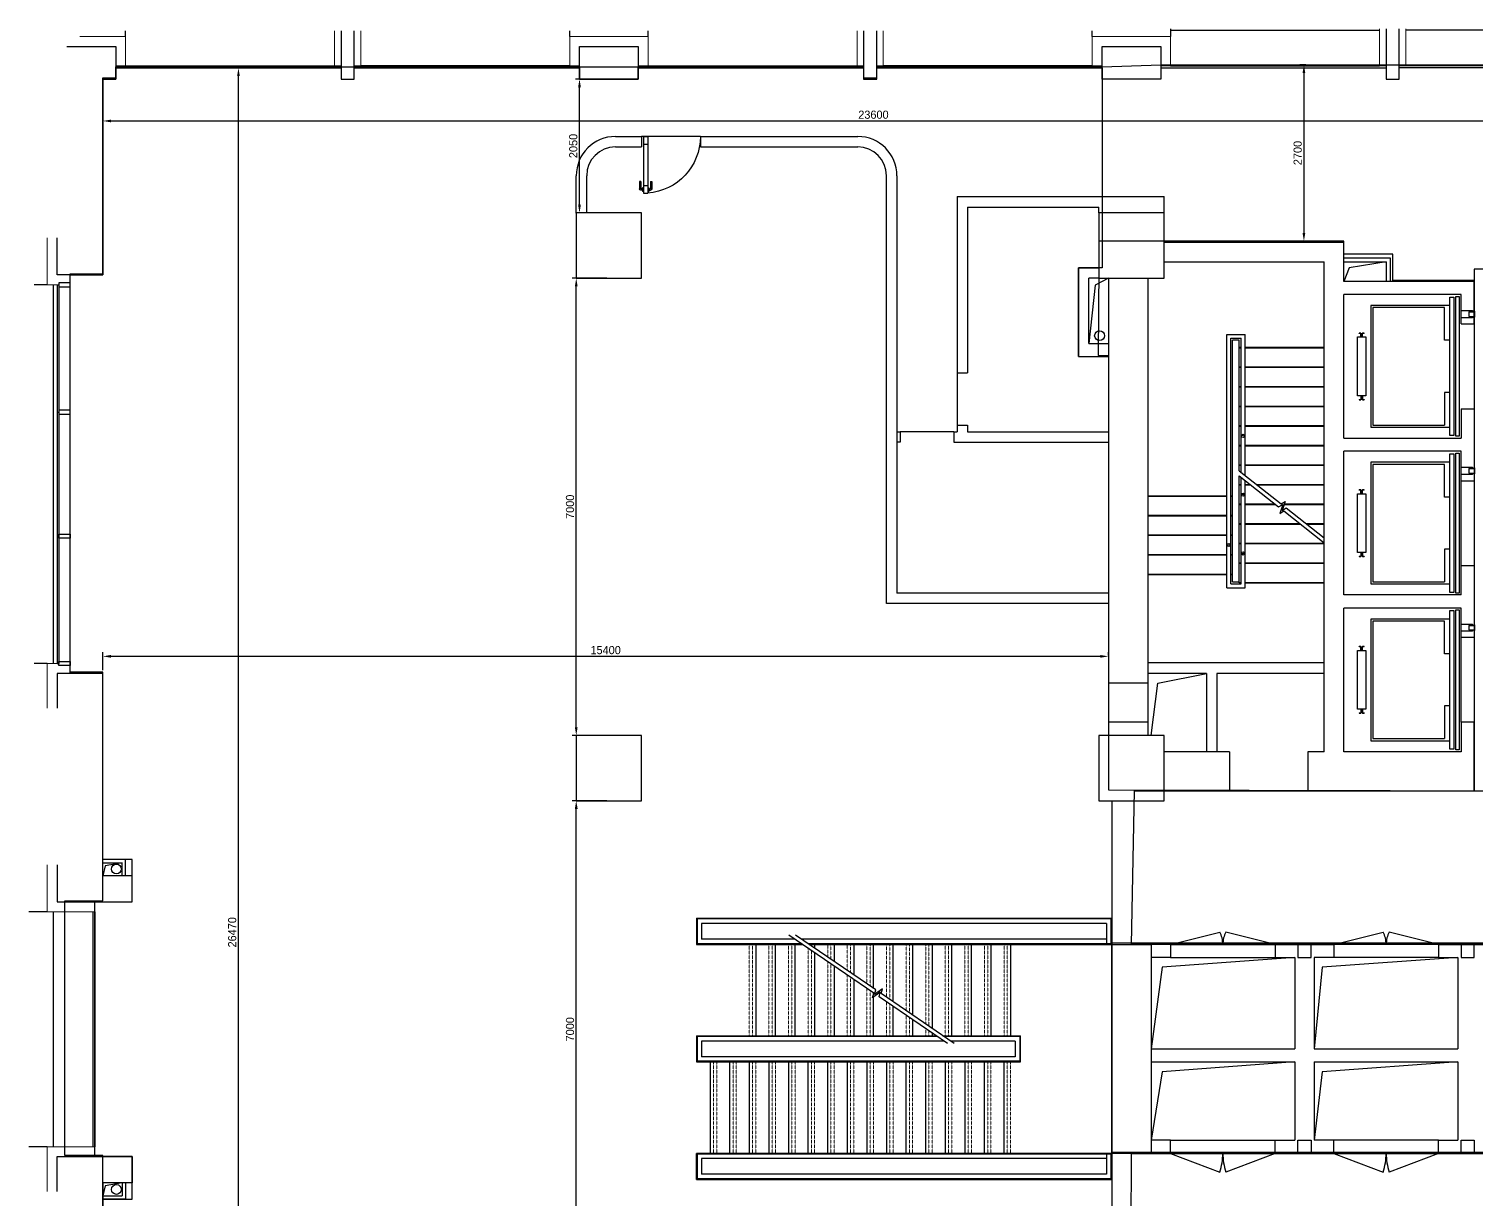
# Model space of a CAD drawing. Header units: millimetres. Extents: x 1342735 to 1378615, y 118976 to 154177.
# Drawn here: x 1342735 to 1364892, y 136260 to 154177 of the extents above; entities that cross this region are included whole.
import ezdxf

# ---------------------------------------------------------------- set-up
doc = ezdxf.new("R2010")
doc.units = ezdxf.units.MM
doc.linetypes.add('HIDDEN2', pattern=[4.7625, 3.175, -1.5875])
for name, color, linetype in [('Baca', 7, 'Continuous'), ('Divar-esas', 7, 'Continuous'), ('Divar-komek', 7, 'Continuous'), ('Kafel', 7, 'Continuous'), ('Lift', 7, 'Continuous'), ('livnestok', 7, 'Continuous'), ('Meheccer', 7, 'Continuous'), ('metal', 7, 'Continuous'), ('OFFICE_BOUNDARY', 3, 'Continuous'), ('Pencere', 7, 'Continuous'), ('Pillekan', 7, 'Continuous'), ('plita 2', 7, 'Continuous'), ('Qapi', 7, 'Continuous'), ('sutun1', 7, 'Continuous'), ('Tavan', 7, 'Continuous')]:
    doc.layers.add(name, color=color, linetype=linetype)
doc.layers.add('Beton', color=85, linetype='Continuous', lineweight=5)
doc.layers.add('obl. keramogranit', color=138, linetype='Continuous', lineweight=18, true_color=0x005252)

msp = doc.modelspace()

# ---------------------------------------------------------------- linework, layer by layer
at = {"color": 18, "lineweight": -3, "true_color": 0x000000}
for p, q in [((1344065, 153427), (1344065, 153597)), ((1344065, 153597), (1347515, 153597)), ((1347515, 153597), (1347515, 153597)), ((1347515, 153597), (1347715, 153597)), ((1347715, 153597), (1347715, 153597)), ((1347715, 153597), (1351165, 153597)), ((1351165, 153597), (1352065, 153597)), ((1352065, 153597), (1355515, 153597)), ((1355515, 153597), (1355515, 153427)), ((1355715, 153427), (1355715, 153597)), ((1355715, 153597), (1359165, 153597)), ((1359165, 153597), (1360065, 153627)), ((1360065, 153627), (1363515, 153627)), ((1363515, 153627), (1363515, 153627)), ((1363515, 153627), (1363715, 153627)), ((1363715, 153627), (1363715, 153627)), ((1363715, 153627), (1367165, 153627)), ((1343865, 150427), (1343865, 153427)), ((1343865, 153427), (1344065, 153427)), ((1355515, 153427), (1355715, 153427)), ((1360117, 150927), (1359115, 150927)), ((1359115, 150927), (1359115, 150537)), ((1362865, 150927), (1360117, 150927)), ((1362865, 150727), (1362865, 150927)), ((1363615, 150727), (1362865, 150727)), ((1363615, 150327), (1363615, 150727)), ((1359115, 150537), (1359107, 149177)), ((1367115, 150497), (1364865, 150497)), ((1364865, 150497), (1364865, 150327)), ((1343365, 144327), (1343365, 150427)), ((1343365, 150427), (1343865, 150427)), ((1364865, 150327), (1363615, 150327)), ((1359107, 149177), (1359265, 149177)), ((1359265, 149177), (1359265, 142527)), ((1343865, 144327), (1343365, 144327)), ((1343865, 141477), (1343865, 144327)), ((1359265, 142527), (1367890, 142507)), ((1343865, 140827), (1343865, 141477)), ((1343285, 136927), (1343285, 140827)), ((1343285, 140827), (1343865, 140827)), ((1343869, 136927), (1343285, 136927)), ((1343865, 136277), (1343869, 136927)), ((1343865, 133427), (1343865, 136277))]:
    msp.add_line(p, q, dxfattribs=at)
at = {"color": 0, "lineweight": -2, "transparency": 16777216}
for p, q in [((1345446, 153580), (1346006, 153580)), ((1362285, 153627), (1362193, 153627)), ((1345943, 127235), (1345943, 153455)), ((1351584, 153410), (1351103, 153410)), ((1362256, 153502), (1362256, 151052)), ((1351165, 151485), (1351165, 153285)), ((1343865, 152828), (1343865, 152705)), ((1343990, 152768), (1367340, 152768)), ((1351545, 151360), (1351103, 151360)), ((1362285, 150927), (1362193, 150927)), ((1351584, 150360), (1351053, 150360)), ((1351115, 143485), (1351115, 150235)), ((1343865, 144358), (1343865, 144632)), ((1359140, 144570), (1343990, 144570)), ((1359265, 144583), (1359265, 144632)), ((1351584, 143360), (1351053, 143360)), ((1351584, 142360), (1351053, 142360)), ((1351115, 135485), (1351115, 142235))]:
    msp.add_line(p, q, dxfattribs=at)
for p, q in [((1363126, 149520), (1363100, 149520)), ((1363100, 149516), (1363100, 149520)), ((1363122, 149516), (1363100, 149516)), ((1363126, 149464), (1363126, 149512)), ((1363130, 149468), (1363130, 149516)), ((1363150, 149460), (1363130, 149460)), ((1363146, 149464), (1363134, 149464)), ((1363150, 149468), (1363150, 149516)), ((1363180, 149520), (1363154, 149520)), ((1363154, 149464), (1363154, 149512)), ((1363180, 149516), (1363158, 149516)), ((1363180, 149516), (1363180, 149520)), ((1363100, 148504), (1363100, 148500)), ((1363100, 148504), (1363122, 148504)), ((1363100, 148500), (1363126, 148500)), ((1363126, 148556), (1363126, 148508)), ((1363130, 148560), (1363150, 148560)), ((1363130, 148552), (1363130, 148504)), ((1363134, 148556), (1363146, 148556)), ((1363150, 148552), (1363150, 148504)), ((1363154, 148556), (1363154, 148508)), ((1363154, 148500), (1363180, 148500)), ((1363158, 148504), (1363180, 148504)), ((1363180, 148504), (1363180, 148500)), ((1363126, 147120), (1363100, 147120)), ((1363100, 147116), (1363100, 147120)), ((1363180, 147120), (1363154, 147120)), ((1363180, 147116), (1363180, 147120)), ((1363122, 147116), (1363100, 147116)), ((1363126, 147064), (1363126, 147112)), ((1363130, 147068), (1363130, 147116)), ((1363150, 147060), (1363130, 147060)), ((1363146, 147064), (1363134, 147064)), ((1363150, 147068), (1363150, 147116)), ((1363154, 147064), (1363154, 147112)), ((1363180, 147116), (1363158, 147116)), ((1363100, 146104), (1363100, 146100)), ((1363100, 146104), (1363122, 146104)), ((1363100, 146100), (1363126, 146100)), ((1363126, 146156), (1363126, 146108)), ((1363130, 146160), (1363150, 146160)), ((1363130, 146152), (1363130, 146104)), ((1363134, 146156), (1363146, 146156)), ((1363150, 146152), (1363150, 146104)), ((1363154, 146156), (1363154, 146108)), ((1363154, 146100), (1363180, 146100)), ((1363158, 146104), (1363180, 146104)), ((1363180, 146104), (1363180, 146100)), ((1363126, 144720), (1363100, 144720)), ((1363100, 144716), (1363100, 144720)), ((1363122, 144716), (1363100, 144716)), ((1363126, 144664), (1363126, 144712)), ((1363130, 144668), (1363130, 144716)), ((1363150, 144668), (1363150, 144716)), ((1363180, 144720), (1363154, 144720)), ((1363154, 144664), (1363154, 144712)), ((1363180, 144716), (1363158, 144716)), ((1363180, 144716), (1363180, 144720)), ((1363150, 144660), (1363130, 144660)), ((1363146, 144664), (1363134, 144664)), ((1363100, 143704), (1363100, 143700)), ((1363100, 143704), (1363122, 143704)), ((1363100, 143700), (1363126, 143700)), ((1363126, 143756), (1363126, 143708)), ((1363130, 143760), (1363150, 143760)), ((1363130, 143752), (1363130, 143704)), ((1363134, 143756), (1363146, 143756)), ((1363150, 143752), (1363150, 143704)), ((1363154, 143756), (1363154, 143708)), ((1363154, 143700), (1363180, 143700)), ((1363158, 143704), (1363180, 143704)), ((1363180, 143704), (1363180, 143700))]:
    msp.add_line(p, q)
at = {"lineweight": -3}
msp.add_lwpolyline([(1359315, 136977), (1366215, 136977), (1366215, 140177), (1359315, 140177)], close=True, dxfattribs=at)
at = {"extrusion": (0, 0, -1)}
for centre, start, end in [((-1363122, 149512), 90, 180), ((-1363126, 149516), 90, 180), ((-1363130, 149464), -90, 0), ((-1363134, 149468), -90, 0), ((-1363146, 149468), 180, -90), ((-1363154, 149516), 0, 90), ((-1363150, 149464), 180, -90), ((-1363158, 149512), 0, 90), ((-1363122, 148508), 180, -90), ((-1363130, 148556), 0, 90), ((-1363126, 148504), 180, -90), ((-1363134, 148552), 0, 90), ((-1363146, 148552), 90, 180), ((-1363150, 148556), 90, 180), ((-1363154, 148504), -90, 0), ((-1363158, 148508), -90, 0), ((-1363126, 147116), 90, 180), ((-1363154, 147116), 0, 90), ((-1363122, 147112), 90, 180), ((-1363130, 147064), -90, 0), ((-1363134, 147068), -90, 0), ((-1363146, 147068), 180, -90), ((-1363150, 147064), 180, -90), ((-1363158, 147112), 0, 90), ((-1363122, 146108), 180, -90), ((-1363130, 146156), 0, 90), ((-1363126, 146104), 180, -90), ((-1363134, 146152), 0, 90), ((-1363146, 146152), 90, 180), ((-1363150, 146156), 90, 180), ((-1363154, 146104), -90, 0), ((-1363158, 146108), -90, 0), ((-1363122, 144712), 90, 180), ((-1363126, 144716), 90, 180), ((-1363154, 144716), 0, 90), ((-1363158, 144712), 0, 90), ((-1363130, 144664), -90, 0), ((-1363134, 144668), -90, 0), ((-1363146, 144668), 180, -90), ((-1363150, 144664), 180, -90), ((-1363122, 143708), 180, -90), ((-1363130, 143756), 0, 90), ((-1363126, 143704), 180, -90), ((-1363134, 143752), 0, 90), ((-1363146, 143752), 90, 180), ((-1363150, 143756), 90, 180), ((-1363154, 143704), -90, 0), ((-1363158, 143708), -90, 0)]:
    msp.add_arc(centre, 4, start, end, dxfattribs=at)
at = {"color": 0, "transparency": 16777216}
for points in [[(1345922, 153455), (1345964, 153455), (1345943, 153580)], [(1362235, 153502), (1362277, 153502), (1362256, 153627)], [(1351144, 153285), (1351186, 153285), (1351165, 153410)], [(1343990, 152788), (1343990, 152747), (1343865, 152768)], [(1351144, 151485), (1351186, 151485), (1351165, 151360)], [(1362235, 151052), (1362277, 151052), (1362256, 150927)], [(1351094, 150235), (1351136, 150235), (1351115, 150360)], [(1343990, 144591), (1343990, 144549), (1343865, 144570)], [(1359140, 144591), (1359140, 144549), (1359265, 144570)], [(1351094, 143485), (1351136, 143485), (1351115, 143360)], [(1351094, 142235), (1351136, 142235), (1351115, 142360)]]:
    msp.add_solid(points, dxfattribs=at)
at = {"layer": 'Baca'}
for p, q in [((1360022, 144157), (1360765, 144310)), ((1359915, 143360), (1360022, 144157))]:
    msp.add_line(p, q, dxfattribs=at)
for points in [[(1363515, 150610), (1362950, 150519), (1362865, 150310)], [(1359265, 150360), (1359062, 150254), (1358965, 149360)], [(1344165, 141410), (1343900, 141363), (1343865, 141210)], [(1362115, 139960), (1360086, 139810), (1359915, 138560)], [(1364615, 139960), (1362536, 139810), (1362415, 138560)], [(1362115, 138360), (1360086, 138210), (1359915, 137160)], [(1364615, 138360), (1362536, 138210), (1362415, 137160)], [(1344165, 136510), (1343900, 136463), (1343865, 136310)]]:
    msp.add_lwpolyline(points, dxfattribs=at)
at = {"layer": 'Beton', "linetype": 'HIDDEN2'}
for p, q in [((1353765, 138760), (1353765, 140160)), ((1353815, 138760), (1353815, 140160)), ((1354065, 138760), (1354065, 140160)), ((1354115, 138760), (1354115, 140160)), ((1354365, 138760), (1354365, 140160)), ((1354415, 138760), (1354415, 140160)), ((1354665, 138760), (1354665, 140101)), ((1354715, 140137), (1354715, 140160)), ((1354715, 138760), (1354715, 140066)), ((1354965, 139966), (1354965, 140160)), ((1355015, 139931), (1355015, 140160)), ((1355265, 139761), (1355265, 140160)), ((1355315, 139726), (1355315, 140160)), ((1355565, 139555), (1355565, 140160)), ((1355615, 139521), (1355615, 140160)), ((1355865, 139350), (1355865, 140160)), ((1355915, 139316), (1355915, 140160)), ((1356165, 139145), (1356165, 140160)), ((1356215, 139111), (1356215, 140160)), ((1356465, 138940), (1356465, 140160)), ((1356515, 138906), (1356515, 140160)), ((1356765, 138760), (1356765, 140160)), ((1356815, 138760), (1356815, 140160)), ((1357065, 138760), (1357065, 140160)), ((1357115, 138760), (1357115, 140160)), ((1357365, 138760), (1357365, 140160)), ((1357415, 138760), (1357415, 140160)), ((1357665, 138760), (1357665, 140160)), ((1357715, 138760), (1357715, 140160)), ((1354965, 138760), (1354965, 139895)), ((1355015, 138760), (1355015, 139861)), ((1355265, 138760), (1355265, 139690)), ((1355315, 138760), (1355315, 139656)), ((1355565, 138760), (1355565, 139485)), ((1355615, 138760), (1355615, 139451)), ((1355865, 138760), (1355865, 139280)), ((1355915, 138760), (1355915, 139246)), ((1356165, 138760), (1356165, 139075)), ((1356215, 138760), (1356215, 139041)), ((1356465, 138760), (1356465, 138870)), ((1356515, 138760), (1356515, 138836)), ((1353215, 138360), (1353215, 136960)), ((1353265, 138360), (1353265, 136960)), ((1353515, 138360), (1353515, 136960)), ((1353565, 138360), (1353565, 136960)), ((1353815, 138360), (1353815, 136960)), ((1353865, 138360), (1353865, 136960)), ((1354115, 138360), (1354115, 136960)), ((1354165, 138360), (1354165, 136960)), ((1354415, 138360), (1354415, 136960)), ((1354465, 138360), (1354465, 136960)), ((1354715, 138360), (1354715, 136960)), ((1354765, 138360), (1354765, 136960)), ((1355015, 138360), (1355015, 136960)), ((1355065, 138360), (1355065, 136960)), ((1355315, 138360), (1355315, 136960)), ((1355365, 138360), (1355365, 136960)), ((1355615, 138360), (1355615, 136960)), ((1355665, 138360), (1355665, 136960)), ((1355915, 138360), (1355915, 136960)), ((1355965, 138360), (1355965, 136960)), ((1356215, 138360), (1356215, 136960)), ((1356265, 138360), (1356265, 136960)), ((1356515, 138360), (1356515, 136960)), ((1356565, 138360), (1356565, 136960)), ((1356815, 138360), (1356815, 136960)), ((1356865, 138360), (1356865, 136960)), ((1357115, 138360), (1357115, 136960)), ((1357165, 138360), (1357165, 136960)), ((1357415, 138360), (1357415, 136960)), ((1357465, 138360), (1357465, 136960)), ((1357715, 138360), (1357715, 136960)), ((1357765, 138360), (1357765, 136960))]:
    msp.add_line(p, q, dxfattribs=at)
at = {"layer": 'Divar-esas'}
for p, q in [((1351715, 152530), (1352115, 152530)), ((1353015, 152530), (1355425, 152530)), ((1351115, 151360), (1351115, 151930)), ((1356025, 151930), (1356025, 145540)), ((1356945, 151610), (1360115, 151610)), ((1360115, 151360), (1360115, 151610)), ((1357105, 151450), (1359115, 151450)), ((1359115, 151360), (1359115, 151450)), ((1358805, 149160), (1358805, 150520)), ((1358805, 150520), (1359115, 150520)), ((1358805, 149160), (1359265, 149160)), ((1359265, 145380), (1355865, 145380)), ((1359265, 145540), (1356025, 145540)), ((1362565, 144470), (1359865, 144470)), ((1360765, 144310), (1359865, 144310)), ((1360765, 144310), (1360765, 143110)), ((1360925, 144310), (1360925, 143110)), ((1362565, 144310), (1360925, 144310)), ((1360215, 140160), (1359915, 140160)), ((1360215, 140160), (1360215, 139960)), ((1361815, 140160), (1362715, 140160)), ((1361815, 140160), (1361815, 139960)), ((1362715, 140160), (1362715, 139960)), ((1364315, 140160), (1366215, 140160)), ((1364315, 140160), (1364315, 139960)), ((1360215, 139960), (1359915, 139960)), ((1361815, 139960), (1362115, 139960)), ((1362115, 139960), (1362115, 138560)), ((1362415, 139960), (1362415, 138560)), ((1362715, 139960), (1362415, 139960)), ((1364315, 139960), (1364615, 139960)), ((1364615, 139960), (1364615, 138560)), ((1359915, 138560), (1362115, 138560)), ((1362415, 138560), (1364615, 138560)), ((1359915, 138360), (1362115, 138360)), ((1362115, 138360), (1362115, 137160)), ((1362415, 138360), (1364615, 138360)), ((1362415, 138360), (1362415, 137160)), ((1364615, 138360), (1364615, 137160)), ((1360215, 137160), (1359915, 137160)), ((1360215, 136960), (1360215, 137160)), ((1361815, 137160), (1362115, 137160)), ((1361815, 136960), (1361815, 137160)), ((1362715, 137160), (1362415, 137160)), ((1362715, 136960), (1362715, 137160)), ((1364315, 136960), (1364315, 137160)), ((1364315, 137160), (1364615, 137160)), ((1360215, 136960), (1359915, 136960)), ((1361815, 136960), (1362715, 136960)), ((1364315, 136960), (1366215, 136960))]:
    msp.add_line(p, q, dxfattribs=at)
for points in [[(1352115, 152530), (1352115, 152370)], [(1353015, 152530), (1353015, 152370)], [(1351715, 152370), (1352115, 152370)], [(1353015, 152370), (1355425, 152370)], [(1351275, 151360), (1351275, 151930)], [(1355865, 145380), (1355865, 151930)], [(1356945, 151610), (1356945, 151450)], [(1356945, 151450), (1356945, 148910)], [(1357105, 151450), (1357105, 148910)], [(1356945, 148910), (1357105, 148910)], [(1356025, 148010), (1356075, 148010), (1356075, 147850), (1356025, 147850)], [(1356895, 148010), (1356945, 148010)], [(1356895, 148010), (1356895, 147850)], [(1356945, 148110), (1356945, 148010)], [(1356945, 148110), (1357105, 148110)], [(1357105, 148110), (1357105, 148010)], [(1357105, 148010), (1359265, 148010)], [(1356895, 147850), (1359265, 147850)]]:
    msp.add_lwpolyline(points, dxfattribs=at)
for centre, radius, start, end in [((1351715, 151930), 600, 90, 180), ((1355425, 151930), 600, 0, 90), ((1351715, 151930), 440, 90, 180), ((1355425, 151930), 440, 0, 90)]:
    msp.add_arc(centre, radius, start, end, dxfattribs=at)
at = {"layer": 'Divar-komek'}
for p, q in [((1344215, 154060), (1344215, 154147)), ((1351015, 154060), (1351015, 154147)), ((1352215, 154060), (1352215, 154147)), ((1359015, 154060), (1359015, 154147)), ((1360215, 154177), (1360215, 154060)), ((1360215, 154160), (1363415, 154160)), ((1367015, 154160), (1363815, 154160)), ((1343015, 150260), (1342815, 150260)), ((1343105, 150260), (1343105, 144460)), ((1343015, 144460), (1342815, 144460)), ((1359865, 144470), (1359865, 143560)), ((1359265, 144160), (1359265, 143560)), ((1343015, 140660), (1342735, 140660)), ((1343105, 140660), (1343105, 137060)), ((1360215, 140160), (1361815, 140160)), ((1364315, 140160), (1362715, 140160)), ((1360215, 139960), (1361815, 139960)), ((1364315, 139960), (1362715, 139960)), ((1360215, 137160), (1361815, 137160)), ((1364315, 137160), (1362715, 137160)), ((1343015, 137060), (1342735, 137060)), ((1360215, 136960), (1361815, 136960)), ((1364315, 136960), (1362715, 136960))]:
    msp.add_line(p, q, dxfattribs=at)
at = {"layer": 'Kafel', "linetype": 'ByBlock'}
for p, q in [((1353015, 152530), (1352115, 152530)), ((1356945, 148930), (1356945, 148110)), ((1356895, 148010), (1356075, 148010))]:
    msp.add_line(p, q, dxfattribs=at)
at = {"layer": 'Lift'}
for p, q in [((1364490, 147950), (1364490, 150070)), ((1364490, 150070), (1364550, 150070)), ((1364550, 150070), (1364550, 147950)), ((1364580, 147940), (1364580, 150080)), ((1364580, 150080), (1364635, 150080)), ((1364580, 150080), (1364635, 150080)), ((1364635, 150080), (1364635, 147940)), ((1363280, 149941), (1363280, 148079)), ((1364490, 149941), (1363280, 149941)), ((1363310, 149910), (1363310, 148110)), ((1364410, 149910), (1363310, 149910)), ((1364410, 149410), (1364410, 149910)), ((1364490, 149410), (1364410, 149410)), ((1364490, 148610), (1364410, 148610)), ((1364410, 148610), (1364410, 148110)), ((1363280, 148079), (1364490, 148079)), ((1363310, 148110), (1364410, 148110)), ((1364550, 147950), (1364490, 147950)), ((1364635, 147940), (1364580, 147940)), ((1364490, 145550), (1364490, 147670)), ((1364490, 147670), (1364550, 147670)), ((1364550, 147670), (1364550, 145550)), ((1364580, 145540), (1364580, 147680)), ((1364580, 147680), (1364635, 147680)), ((1364580, 147680), (1364635, 147680)), ((1364635, 147680), (1364635, 145540)), ((1363280, 147541), (1363280, 145679)), ((1364490, 147541), (1363280, 147541)), ((1363310, 147510), (1363310, 145710)), ((1364410, 147510), (1363310, 147510)), ((1364410, 147010), (1364410, 147510)), ((1364490, 147010), (1364410, 147010)), ((1364490, 146210), (1364410, 146210)), ((1364410, 146210), (1364410, 145710)), ((1363280, 145679), (1364490, 145679)), ((1363310, 145710), (1364410, 145710)), ((1364550, 145550), (1364490, 145550)), ((1364635, 145540), (1364580, 145540)), ((1363280, 145141), (1363280, 143279)), ((1364490, 145141), (1363280, 145141)), ((1364490, 143150), (1364490, 145270)), ((1364490, 145270), (1364550, 145270)), ((1364550, 145270), (1364550, 143150)), ((1364580, 143140), (1364580, 145280)), ((1364580, 145280), (1364635, 145280)), ((1364580, 145280), (1364635, 145280)), ((1364635, 145280), (1364635, 143140)), ((1363310, 145110), (1363310, 143310)), ((1364410, 145110), (1363310, 145110)), ((1364410, 144610), (1364410, 145110)), ((1364490, 144610), (1364410, 144610)), ((1364490, 143810), (1364410, 143810)), ((1364410, 143810), (1364410, 143310)), ((1363280, 143279), (1364490, 143279)), ((1363310, 143310), (1364410, 143310)), ((1364550, 143150), (1364490, 143150)), ((1364635, 143140), (1364580, 143140))]:
    msp.add_line(p, q, dxfattribs=at)
at = {"layer": 'Lift', "linetype": 'Continuous'}
for p, q in [((1364665, 149865), (1364835, 149865)), ((1364780, 149845), (1364865, 149845)), ((1364780, 149845), (1364780, 149775)), ((1364835, 149865), (1364835, 149845)), ((1364865, 149855), (1364868, 149855)), ((1364868, 149855), (1364868, 149765)), ((1364835, 149755), (1364665, 149755)), ((1364780, 149775), (1364865, 149775)), ((1364835, 149775), (1364835, 149755)), ((1364865, 149765), (1364868, 149765)), ((1364665, 147465), (1364835, 147465)), ((1364835, 147355), (1364665, 147355)), ((1364780, 147445), (1364865, 147445)), ((1364780, 147445), (1364780, 147375)), ((1364780, 147375), (1364865, 147375)), ((1364835, 147465), (1364835, 147445)), ((1364835, 147375), (1364835, 147355)), ((1364865, 147455), (1364868, 147455)), ((1364865, 147365), (1364868, 147365)), ((1364868, 147455), (1364868, 147365)), ((1364665, 145065), (1364835, 145065)), ((1364835, 144955), (1364665, 144955)), ((1364780, 145045), (1364865, 145045)), ((1364780, 145045), (1364780, 144975)), ((1364780, 144975), (1364865, 144975)), ((1364835, 145065), (1364835, 145045)), ((1364835, 144975), (1364835, 144955)), ((1364865, 145055), (1364868, 145055)), ((1364865, 144965), (1364868, 144965)), ((1364868, 145055), (1364868, 144965))]:
    msp.add_line(p, q, dxfattribs=at)
at = {"layer": 'Lift', "extrusion": (0, 0, -1)}
for points in [[(-1363205, 148560), (-1363075, 148560), (-1363075, 149460), (-1363205, 149460)], [(-1363205, 146160), (-1363075, 146160), (-1363075, 147060), (-1363205, 147060)], [(-1363205, 143760), (-1363075, 143760), (-1363075, 144660), (-1363205, 144660)]]:
    msp.add_lwpolyline(points, close=True, dxfattribs=at)
at = {"layer": 'livnestok', "linetype": 'ByBlock'}
for centre in [(1359127, 149480), (1344075, 141314), (1344075, 136407)]:
    msp.add_circle(centre, 75, dxfattribs=at)
at = {"layer": 'Meheccer'}
for p, q in [((1361075, 145620), (1361075, 149500)), ((1361075, 149500), (1361355, 149500)), ((1361135, 145680), (1361135, 149440)), ((1361135, 149440), (1361295, 149440)), ((1361295, 147386), (1361295, 149440)), ((1361355, 147338), (1361355, 149500)), ((1361295, 145680), (1361295, 147312)), ((1361355, 145620), (1361355, 147265)), ((1361075, 145620), (1361355, 145620)), ((1361135, 145680), (1361295, 145680)), ((1352965, 140550), (1352965, 140170)), ((1359305, 140550), (1352965, 140550)), ((1353035, 140480), (1353035, 140240)), ((1359235, 140480), (1353035, 140480)), ((1359235, 140480), (1359235, 140170)), ((1359305, 140170), (1359305, 140550)), ((1354563, 140170), (1352965, 140170)), ((1354461, 140240), (1353035, 140240)), ((1359235, 140240), (1354563, 140240)), ((1359305, 140170), (1354666, 140170)), ((1352965, 138750), (1352965, 138370)), ((1356640, 138750), (1352965, 138750)), ((1357905, 138750), (1356743, 138750)), ((1357905, 138750), (1357905, 138370)), ((1353035, 138680), (1353035, 138440)), ((1356742, 138680), (1353035, 138680)), ((1357835, 138680), (1356845, 138680)), ((1357835, 138680), (1357835, 138440)), ((1357905, 138370), (1352965, 138370)), ((1357835, 138440), (1353035, 138440)), ((1352965, 136950), (1352965, 136570)), ((1359305, 136950), (1352965, 136950)), ((1359235, 136950), (1359235, 136640)), ((1359305, 136570), (1359305, 136950)), ((1353035, 136880), (1353035, 136640)), ((1359235, 136880), (1353035, 136880)), ((1359305, 136570), (1352965, 136570)), ((1359235, 136640), (1353035, 136640))]:
    msp.add_line(p, q, dxfattribs=at)
for centre, radius in [((1361325, 147946), 25), ((1361325, 147046), 25), ((1361325, 147046), 5), ((1361105, 146275), 25), ((1361325, 146146), 25), ((1361325, 146146), 5)]:
    msp.add_circle(centre, radius, dxfattribs=at)
at = {"layer": 'Meheccer', "linetype": 'HIDDEN2'}
for centre in [(1361325, 147946), (1361105, 146275)]:
    msp.add_circle(centre, 5, dxfattribs=at)
at = {"layer": 'metal'}
for p, q in [((1343165, 150260), (1343195, 150260)), ((1343165, 148310), (1343195, 148310)), ((1343165, 146410), (1343195, 146410)), ((1343165, 144460), (1343195, 144460))]:
    msp.add_line(p, q, dxfattribs=at)
for points in [[(1343195, 150230), (1343365, 150230), (1343365, 150290), (1343195, 150290)], [(1343195, 148280), (1343365, 148280), (1343365, 148340), (1343195, 148340)], [(1343195, 146440), (1343365, 146440), (1343365, 146380), (1343195, 146380)], [(1343195, 144490), (1343365, 144490), (1343365, 144430), (1343195, 144430)]]:
    msp.add_lwpolyline(points, close=True, dxfattribs=at)
at = {"layer": 'obl. keramogranit'}
for p, q in [((1343515, 154060), (1344215, 154060)), ((1344215, 153610), (1344215, 154060)), ((1347415, 153610), (1347415, 154147)), ((1347815, 153610), (1347815, 154147)), ((1352215, 154060), (1351015, 154060)), ((1351015, 153610), (1351015, 154060)), ((1352215, 153610), (1352215, 154060)), ((1355415, 153610), (1355415, 154147)), ((1355815, 153610), (1355815, 154147)), ((1360215, 154060), (1359015, 154060)), ((1359015, 153610), (1359015, 154060)), ((1360215, 153610), (1360215, 154060)), ((1363415, 153610), (1363415, 154177)), ((1363815, 153610), (1363815, 154177)), ((1344065, 153610), (1344215, 153610)), ((1347515, 153610), (1347415, 153610)), ((1347715, 153610), (1347815, 153610)), ((1351015, 153610), (1351165, 153610)), ((1352215, 153610), (1352065, 153610)), ((1355515, 153610), (1355415, 153610)), ((1355715, 153610), (1355815, 153610)), ((1359015, 153610), (1359165, 153610)), ((1360215, 153610), (1360065, 153610)), ((1363515, 153610), (1363415, 153610)), ((1363715, 153610), (1363815, 153610)), ((1343015, 150260), (1343015, 150977)), ((1343195, 150260), (1343015, 150260)), ((1343365, 150260), (1343365, 150410)), ((1343015, 143777), (1343015, 144460)), ((1343195, 144460), (1343015, 144460)), ((1343365, 144460), (1343365, 144310)), ((1343015, 140660), (1343015, 141377)), ((1343745, 140660), (1343745, 140810)), ((1343015, 140660), (1343745, 140660)), ((1343015, 137060), (1343015, 136377)), ((1343015, 137060), (1343745, 137060)), ((1343745, 137060), (1343745, 136910))]:
    msp.add_line(p, q, dxfattribs=at)
at = {"layer": 'OFFICE_BOUNDARY'}
for points in [[(1343865, 133427), (1343865, 136277), (1343869, 136927), (1343285, 136927), (1343285, 140827), (1343865, 140827), (1343865, 141477), (1343865, 144327), (1343365, 144327), (1343365, 150427), (1343865, 150427), (1343865, 153427), (1344065, 153427), (1344065, 153597), (1347515, 153597), (1347515, 153597), (1347715, 153597), (1347715, 153597), (1351165, 153597), (1352065, 153597), (1355515, 153597), (1355515, 153427), (1355715, 153427), (1355715, 153597), (1359165, 153597), (1360065, 153627), (1363515, 153627), (1363515, 153627), (1363715, 153627), (1363715, 153627), (1367165, 153627)], [(1367115, 150497), (1364865, 150497), (1364865, 150327), (1363615, 150327), (1363615, 150727), (1362865, 150727), (1362865, 150927), (1360117, 150927), (1359115, 150927), (1359115, 150537), (1359107, 149177), (1359265, 149177), (1359265, 142527), (1367890, 142507)]]:
    msp.add_lwpolyline(points, dxfattribs=at)
at = {"layer": 'Pencere'}
for p, q in [((1344065, 153580), (1347515, 153580)), ((1344215, 153610), (1347415, 153610)), ((1351165, 153580), (1347715, 153580)), ((1351015, 153610), (1347815, 153610)), ((1352065, 153580), (1355515, 153580)), ((1352215, 153610), (1355415, 153610)), ((1359165, 153580), (1355715, 153580)), ((1359015, 153610), (1355815, 153610)), ((1360065, 153580), (1363515, 153580)), ((1360215, 153610), (1363415, 153610)), ((1367165, 153580), (1363715, 153580)), ((1367015, 153610), (1363815, 153610)), ((1343165, 150260), (1343165, 144460)), ((1343195, 150260), (1343195, 144460)), ((1343715, 140660), (1343715, 137060)), ((1343745, 140660), (1343745, 137060))]:
    msp.add_line(p, q, dxfattribs=at)
at = {"layer": 'Pillekan'}
for p, q in [((1361165, 145710), (1361165, 149410)), ((1361265, 149410), (1361165, 149410)), ((1361265, 147410), (1361265, 149410)), ((1361265, 149303), (1361295, 149303)), ((1361265, 149296), (1361295, 149296)), ((1361355, 149303), (1362565, 149303)), ((1361355, 149296), (1362565, 149296)), ((1361265, 149003), (1361295, 149003)), ((1361265, 148996), (1361295, 148996)), ((1361355, 149003), (1362565, 149003)), ((1361355, 148996), (1362565, 148996)), ((1361265, 148703), (1361295, 148703)), ((1361265, 148696), (1361295, 148696)), ((1361355, 148703), (1362565, 148703)), ((1361355, 148696), (1362565, 148696)), ((1361265, 148403), (1361295, 148403)), ((1361265, 148396), (1361295, 148396)), ((1361355, 148403), (1362565, 148403)), ((1361355, 148396), (1362565, 148396)), ((1361265, 148103), (1361295, 148103)), ((1361265, 148096), (1361295, 148096)), ((1361355, 148103), (1362565, 148103)), ((1361355, 148096), (1362565, 148096)), ((1361265, 147803), (1361295, 147803)), ((1361265, 147796), (1361295, 147796)), ((1361355, 147803), (1362565, 147803)), ((1361355, 147796), (1362565, 147796)), ((1361265, 147503), (1361295, 147503)), ((1361265, 147496), (1361295, 147496)), ((1361355, 147503), (1362565, 147503)), ((1361355, 147496), (1362565, 147496)), ((1361265, 145696), (1361265, 147336)), ((1361265, 147203), (1361295, 147203)), ((1361265, 147196), (1361295, 147196)), ((1361361, 147260), (1361355, 147260)), ((1361355, 147203), (1361434, 147203)), ((1361355, 147196), (1361443, 147196)), ((1361527, 147203), (1362565, 147203)), ((1361536, 147196), (1362565, 147196)), ((1361075, 147025), (1359865, 147025)), ((1361075, 147018), (1359865, 147018)), ((1361165, 147025), (1361135, 147025)), ((1361165, 147018), (1361135, 147018)), ((1361265, 146903), (1361295, 146903)), ((1361355, 146903), (1361814, 146903)), ((1361869, 146859), (1361931, 146897)), ((1361931, 146897), (1361885, 146758)), ((1361906, 146904), (1361968, 146942)), ((1361968, 146942), (1361922, 146803)), ((1361955, 146903), (1362565, 146903)), ((1361075, 146725), (1359865, 146725)), ((1361075, 146718), (1359865, 146718)), ((1361165, 146725), (1361135, 146725)), ((1361165, 146718), (1361135, 146718)), ((1361265, 146896), (1361295, 146896)), ((1361355, 146896), (1361823, 146896)), ((1361885, 146758), (1361948, 146797)), ((1361922, 146803), (1361984, 146842)), ((1361952, 146896), (1362565, 146896)), ((1361265, 146603), (1361295, 146603)), ((1361265, 146596), (1361295, 146596)), ((1361355, 146603), (1362194, 146603)), ((1361355, 146596), (1362203, 146596)), ((1362287, 146603), (1362565, 146603)), ((1362296, 146596), (1362565, 146596)), ((1361075, 146425), (1359865, 146425)), ((1361075, 146418), (1359865, 146418)), ((1361165, 146425), (1361135, 146425)), ((1361165, 146418), (1361135, 146418)), ((1361265, 146303), (1361295, 146303)), ((1361265, 146296), (1361295, 146296)), ((1361355, 146303), (1362565, 146303)), ((1361355, 146296), (1362565, 146296)), ((1361075, 146125), (1359865, 146125)), ((1361075, 146118), (1359865, 146118)), ((1361165, 146125), (1361135, 146125)), ((1361165, 146118), (1361135, 146118)), ((1361075, 145825), (1359865, 145825)), ((1361075, 145818), (1359865, 145818)), ((1361165, 145825), (1361135, 145825)), ((1361165, 145818), (1361135, 145818)), ((1361265, 146003), (1361295, 146003)), ((1361265, 145996), (1361295, 145996)), ((1361355, 146003), (1362565, 146003)), ((1361355, 145996), (1362565, 145996)), ((1361165, 145710), (1361265, 145710)), ((1361265, 145703), (1361295, 145703)), ((1361265, 145696), (1361295, 145696)), ((1361355, 145703), (1362565, 145703)), ((1361355, 145696), (1362565, 145696)), ((1352955, 140560), (1359315, 140560)), ((1352955, 140560), (1352955, 140160)), ((1359315, 140160), (1359315, 140560)), ((1352955, 140160), (1354578, 140160)), ((1359315, 140160), (1354680, 140160)), ((1354680, 140160), (1359315, 140160)), ((1352955, 138760), (1356625, 138760)), ((1352955, 138760), (1352955, 138360)), ((1352955, 138760), (1352955, 138360)), ((1354483, 138760), (1356425, 138760)), ((1356528, 138760), (1356625, 138760)), ((1356728, 138760), (1357915, 138760)), ((1357915, 138360), (1357915, 138760)), ((1352955, 138360), (1357915, 138360)), ((1359315, 136960), (1352955, 136960)), ((1352955, 136560), (1352955, 136960)), ((1353163, 136960), (1359315, 136960)), ((1359315, 136560), (1359315, 136960)), ((1352955, 136560), (1359315, 136560)), ((1352955, 136560), (1359315, 136560))]:
    msp.add_line(p, q, dxfattribs=at)
at = {"layer": 'Pillekan', "linetype": 'ByBlock'}
for p, q in [((1353868, 138760), (1353868, 140160)), ((1354168, 138760), (1354168, 140160)), ((1354468, 138760), (1354468, 140160)), ((1354768, 140101), (1354768, 140160)), ((1354768, 138760), (1354768, 140031)), ((1355068, 139896), (1355068, 140160)), ((1355368, 139691), (1355368, 140160)), ((1355668, 139485), (1355668, 140160)), ((1355968, 139280), (1355968, 140160)), ((1356268, 139075), (1356268, 140160)), ((1356568, 138870), (1356568, 140160)), ((1356868, 138760), (1356868, 140160)), ((1357168, 138760), (1357168, 140160)), ((1357468, 138760), (1357468, 140160)), ((1357768, 138760), (1357768, 140160)), ((1355068, 138760), (1355068, 139825)), ((1355368, 138760), (1355368, 139620)), ((1355668, 139409), (1355668, 139415)), ((1355668, 138760), (1355668, 139355)), ((1355968, 138760), (1355968, 139210)), ((1356268, 138760), (1356268, 139005)), ((1356568, 138760), (1356568, 138800)), ((1353163, 138360), (1353163, 136960)), ((1353463, 138360), (1353463, 136960)), ((1353763, 138360), (1353763, 136960)), ((1354063, 138360), (1354063, 136960)), ((1354363, 138360), (1354363, 136960)), ((1354663, 138360), (1354663, 136960)), ((1354963, 138360), (1354963, 136960)), ((1355263, 138360), (1355263, 136960)), ((1355563, 138360), (1355563, 136960)), ((1355863, 138360), (1355863, 136960)), ((1356163, 138360), (1356163, 136960)), ((1356463, 138360), (1356463, 136960)), ((1356763, 138360), (1356763, 136960)), ((1357063, 138360), (1357063, 136960)), ((1357363, 138360), (1357363, 136960)), ((1357663, 138360), (1357663, 136960))]:
    msp.add_line(p, q, dxfattribs=at)
at = {"layer": 'Pillekan', "linetype": 'Continuous'}
for points in [[(1361265, 147410), (1361906, 146904)], [(1361265, 147336), (1361869, 146859)], [(1361948, 146797), (1362565, 146309)], [(1361984, 146842), (1362565, 146383)], [(1356797, 138643), (1355751, 139358), (1355770, 139429), (1355651, 139343), (1355669, 139414), (1354371, 140302)], [(1356900, 138643), (1355784, 139406), (1355802, 139477), (1355683, 139392), (1355701, 139463), (1354473, 140302)]]:
    msp.add_lwpolyline(points, dxfattribs=at)
at = {"layer": 'plita 2'}
for p, q in [((1362865, 150610), (1363515, 150610)), ((1363515, 150610), (1363515, 150310)), ((1358965, 149360), (1358965, 150360)), ((1359115, 150360), (1358965, 150360)), ((1358965, 149360), (1359265, 149360)), ((1364665, 145960), (1364665, 147260)), ((1364665, 143560), (1364665, 144860)), ((1343865, 141410), (1344165, 141410)), ((1343865, 136310), (1344165, 136310))]:
    msp.add_line(p, q, dxfattribs=at)
for points in [[(1344165, 141210), (1344165, 141410)], [(1344165, 136510), (1344165, 136310)]]:
    msp.add_lwpolyline(points, dxfattribs=at)
at = {"layer": 'Qapi'}
for p, q in [((1352146, 152530), (1352209, 152530)), ((1352146, 152530), (1352209, 152530)), ((1352146, 152530), (1352146, 151664)), ((1352209, 152530), (1352209, 151664)), ((1352146, 152415), (1352209, 152415)), ((1352146, 151779), (1352209, 151779)), ((1352146, 151664), (1352209, 151664)), ((1352146, 151664), (1352209, 151664)), ((1360215, 140160), (1360968, 140348)), ((1361815, 140160), (1361063, 140348)), ((1362715, 140160), (1363468, 140348)), ((1364315, 140160), (1363563, 140348)), ((1360215, 136960), (1360968, 136673)), ((1361815, 136960), (1361063, 136673)), ((1362715, 136960), (1363468, 136673)), ((1364315, 136960), (1363563, 136673))]:
    msp.add_line(p, q, dxfattribs=at)
at = {"layer": 'Qapi', "linetype": 'Continuous'}
for p, q in [((1352102, 151841), (1352084, 151841)), ((1352084, 151841), (1352084, 151726)), ((1352102, 151841), (1352102, 151726)), ((1352253, 151841), (1352253, 151726)), ((1352253, 151841), (1352271, 151841)), ((1352271, 151841), (1352271, 151726)), ((1352129, 151726), (1352102, 151726)), ((1352129, 151708), (1352102, 151708)), ((1352129, 151708), (1352102, 151708)), ((1352129, 151708), (1352102, 151708)), ((1352146, 151744), (1352129, 151744)), ((1352129, 151744), (1352129, 151690)), ((1352129, 151744), (1352129, 151690)), ((1352146, 151690), (1352129, 151690)), ((1352209, 151744), (1352226, 151744)), ((1352209, 151690), (1352226, 151690)), ((1352226, 151744), (1352226, 151690)), ((1352226, 151744), (1352226, 151690)), ((1352226, 151726), (1352253, 151726)), ((1352226, 151708), (1352253, 151708)), ((1352226, 151708), (1352253, 151708)), ((1352226, 151708), (1352253, 151708))]:
    msp.add_line(p, q, dxfattribs=at)
at = {"layer": 'Qapi', "extrusion": (0, 0, -1)}
msp.add_arc((-1352146, 152530), 869, -180, -94.1065, dxfattribs=at)
at = {"layer": 'Qapi', "linetype": 'Continuous', "extrusion": (0, 0, -1)}
for centre, start, end in [((-1352102, 151726), -90, 0), ((-1352253, 151726), -180, -90)]:
    msp.add_arc(centre, 17.8, start, end, dxfattribs=at)
at = {"layer": 'Qapi'}
for centre, radius, start, end in [((1360617, 140160), 398, 0.1217, 28.2784), ((1361413, 140160), 398, 151.7216, 179.8783), ((1363117, 140160), 398, 0.1217, 28.2784), ((1363913, 140160), 398, 151.7216, 179.8783), ((1360120, 136960), 895, 341.2537, 0), ((1361910, 136960), 895, 180, 198.7463), ((1362620, 136960), 895, 341.2537, 0), ((1364410, 136960), 895, 180, 198.7463)]:
    msp.add_arc(centre, radius, start, end, dxfattribs=at)
at = {"layer": 'sutun1'}
for p, q in [((1347515, 154147), (1347515, 153410)), ((1347715, 153410), (1347715, 154147)), ((1355515, 154147), (1355515, 153410)), ((1355715, 153410), (1355715, 154147)), ((1363515, 154177), (1363515, 153410)), ((1363715, 153410), (1363715, 154177)), ((1343315, 153910), (1344065, 153910)), ((1344065, 153910), (1344065, 153410)), ((1343865, 153410), (1343865, 150410)), ((1344065, 153410), (1343865, 153410)), ((1347515, 153410), (1347715, 153410)), ((1355515, 153410), (1355715, 153410)), ((1363515, 153410), (1363715, 153410)), ((1343165, 150410), (1343165, 150977)), ((1360115, 150910), (1362865, 150910)), ((1362865, 150310), (1362865, 150910)), ((1360115, 150610), (1362565, 150610)), ((1362565, 143110), (1362565, 150610)), ((1343865, 150410), (1343165, 150410)), ((1359265, 150360), (1359265, 144160)), ((1359865, 150360), (1359865, 144160)), ((1364865, 150310), (1362865, 150310)), ((1364865, 149660), (1364865, 150310)), ((1364665, 150110), (1362865, 150110)), ((1362865, 147910), (1362865, 150110)), ((1364665, 149660), (1364665, 150110)), ((1364665, 149660), (1364865, 149660)), ((1364665, 148360), (1364665, 147910)), ((1364665, 148360), (1364865, 148360)), ((1364865, 148360), (1364865, 147260)), ((1362865, 147910), (1364665, 147910)), ((1364665, 147710), (1362865, 147710)), ((1362865, 145860), (1362865, 147710)), ((1364665, 147710), (1362865, 147710)), ((1362865, 145510), (1362865, 147710)), ((1364665, 147260), (1364665, 147710)), ((1364665, 147260), (1364865, 147260)), ((1364665, 145510), (1364665, 145960)), ((1364665, 145960), (1364865, 145960)), ((1364865, 145960), (1364865, 144860)), ((1364665, 145510), (1362865, 145510)), ((1362865, 143110), (1362865, 145310)), ((1364665, 145310), (1362865, 145310)), ((1362865, 143110), (1362865, 145310)), ((1364665, 144860), (1364665, 145310)), ((1364865, 144860), (1364665, 144860)), ((1343865, 144310), (1343165, 144310)), ((1343165, 144310), (1343165, 143777)), ((1343865, 141210), (1343865, 144310)), ((1359865, 144160), (1359265, 144160)), ((1359865, 143560), (1359265, 143560)), ((1359265, 143560), (1359265, 143360)), ((1359865, 143560), (1359865, 143360)), ((1364865, 143560), (1364665, 143560)), ((1364665, 143560), (1364665, 143110)), ((1364865, 142510), (1364865, 143560)), ((1361115, 143110), (1360115, 143110)), ((1361115, 143110), (1361115, 142510)), ((1362565, 143110), (1362315, 143110)), ((1362315, 143110), (1362315, 142510)), ((1364665, 143110), (1362865, 143110)), ((1361115, 142510), (1360115, 142510)), ((1362315, 142510), (1364865, 142510)), ((1343165, 141377), (1343165, 140810)), ((1344315, 141210), (1343865, 141210)), ((1344315, 140810), (1344315, 141210)), ((1343165, 140810), (1344315, 140810)), ((1343165, 136377), (1343165, 136910)), ((1343165, 136910), (1344315, 136910)), ((1344315, 136910), (1344315, 136510)), ((1343865, 136510), (1343865, 133410)), ((1344315, 136510), (1343865, 136510))]:
    msp.add_line(p, q, dxfattribs=at)
at = {"layer": 'sutun1', "color": 22}
for p, q in [((1344065, 153410), (1344065, 153580)), ((1344065, 153580), (1347515, 153580)), ((1347515, 153580), (1347515, 153410)), ((1347715, 153410), (1347715, 153580)), ((1347715, 153580), (1351165, 153580)), ((1351165, 153580), (1351165, 153410)), ((1352065, 153410), (1352065, 153580)), ((1352065, 153580), (1355515, 153580)), ((1355515, 153580), (1355515, 153410)), ((1355715, 153410), (1355715, 153580)), ((1355715, 153580), (1359165, 153580)), ((1359165, 153580), (1359165, 150520)), ((1343865, 150410), (1343865, 153410)), ((1343865, 153410), (1344065, 153410)), ((1347515, 153410), (1347715, 153410)), ((1351165, 153410), (1352065, 153410)), ((1355515, 153410), (1355715, 153410)), ((1359165, 150520), (1358805, 150520)), ((1358805, 150520), (1358805, 149160)), ((1343365, 144310), (1343365, 150410)), ((1343365, 150410), (1343865, 150410)), ((1358805, 149160), (1359265, 149160)), ((1359265, 149160), (1359265, 143360)), ((1343865, 144310), (1343365, 144310)), ((1343865, 141460), (1343865, 144310)), ((1359265, 143360), (1359115, 143360)), ((1359115, 143360), (1359115, 142360)), ((1359615, 140160), (1359661, 142510)), ((1359661, 142510), (1367890, 142510)), ((1359115, 142360), (1359315, 142360)), ((1359315, 142360), (1359315, 136950)), ((1344315, 141460), (1343865, 141460)), ((1344315, 140810), (1344315, 141460)), ((1343745, 136910), (1343745, 140810)), ((1343745, 140810), (1344315, 140810)), ((1366215, 140160), (1359615, 140160)), ((1359315, 136950), (1359315, 135360)), ((1359613, 135160), (1359615, 136960)), ((1359615, 136960), (1366215, 136960)), ((1344315, 136910), (1343745, 136910)), ((1344315, 136260), (1344315, 136910)), ((1343865, 136260), (1344315, 136260))]:
    msp.add_line(p, q, dxfattribs=at)
at = {"layer": 'sutun1', "color": 134}
for p, q in [((1364865, 150497), (1364865, 142510)), ((1367115, 150497), (1364865, 150497)), ((1364865, 142510), (1367890, 142507))]:
    msp.add_line(p, q, dxfattribs=at)
at = {"layer": 'sutun1'}
for points in [[(1351165, 153910), (1352065, 153910), (1352065, 153410), (1351165, 153410)], [(1359165, 153910), (1360065, 153910), (1360065, 153410), (1359165, 153410)], [(1351115, 150360), (1352115, 150360), (1352115, 151360), (1351115, 151360)], [(1359115, 150360), (1360115, 150360), (1360115, 151360), (1359115, 151360)], [(1351115, 142360), (1352115, 142360), (1352115, 143360), (1351115, 143360)], [(1359115, 142360), (1360115, 142360), (1360115, 143360), (1359115, 143360)], [(1362165, 139960), (1362365, 139960), (1362365, 140160), (1362165, 140160)], [(1364665, 139960), (1364865, 139960), (1364865, 140160), (1364665, 140160)], [(1362165, 137160), (1362365, 137160), (1362365, 136960), (1362165, 136960)], [(1364665, 137160), (1364865, 137160), (1364865, 136960), (1364665, 136960)]]:
    msp.add_lwpolyline(points, close=True, dxfattribs=at)
msp.add_lwpolyline([(1359915, 140160), (1359915, 136960), (1359315, 136960), (1359315, 140160), (1359915, 140160), (1359915, 140160)], dxfattribs=at)
at = {"layer": 'Tavan', "linetype": 'ByBlock'}
for p, q in [((1362865, 150670), (1363575, 150670)), ((1363575, 150670), (1363575, 150310))]:
    msp.add_line(p, q, dxfattribs=at)
at = {"layer": 'Tavan'}
for points in [[(1344215, 141210), (1344215, 141460), (1343865, 141460)], [(1344215, 136510), (1344215, 136260), (1343865, 136260)]]:
    msp.add_lwpolyline(points, dxfattribs=at)

# ---------------------------------------------------------------- texts
at = {"color": 0, "transparency": 16777216, "char_height": 125, "attachment_point": 5}
for s, insert in [('23600', (1355665, 152863)), ('15400', (1351565, 144665))]:
    msp.add_mtext(s, dxfattribs=dict(at, insert=insert))
at = {"color": 0, "transparency": 16777216, "char_height": 125, "attachment_point": 5, "rotation": 90}
for s, insert in [('2050', (1351070, 152385)), ('2700', (1362161, 152277)), ('7000', (1351020, 146860)), ('26470', (1345848, 140345)), ('7000', (1351020, 138860))]:
    msp.add_mtext(s, dxfattribs=dict(at, insert=insert))

doc.saveas('drawing.dxf')
